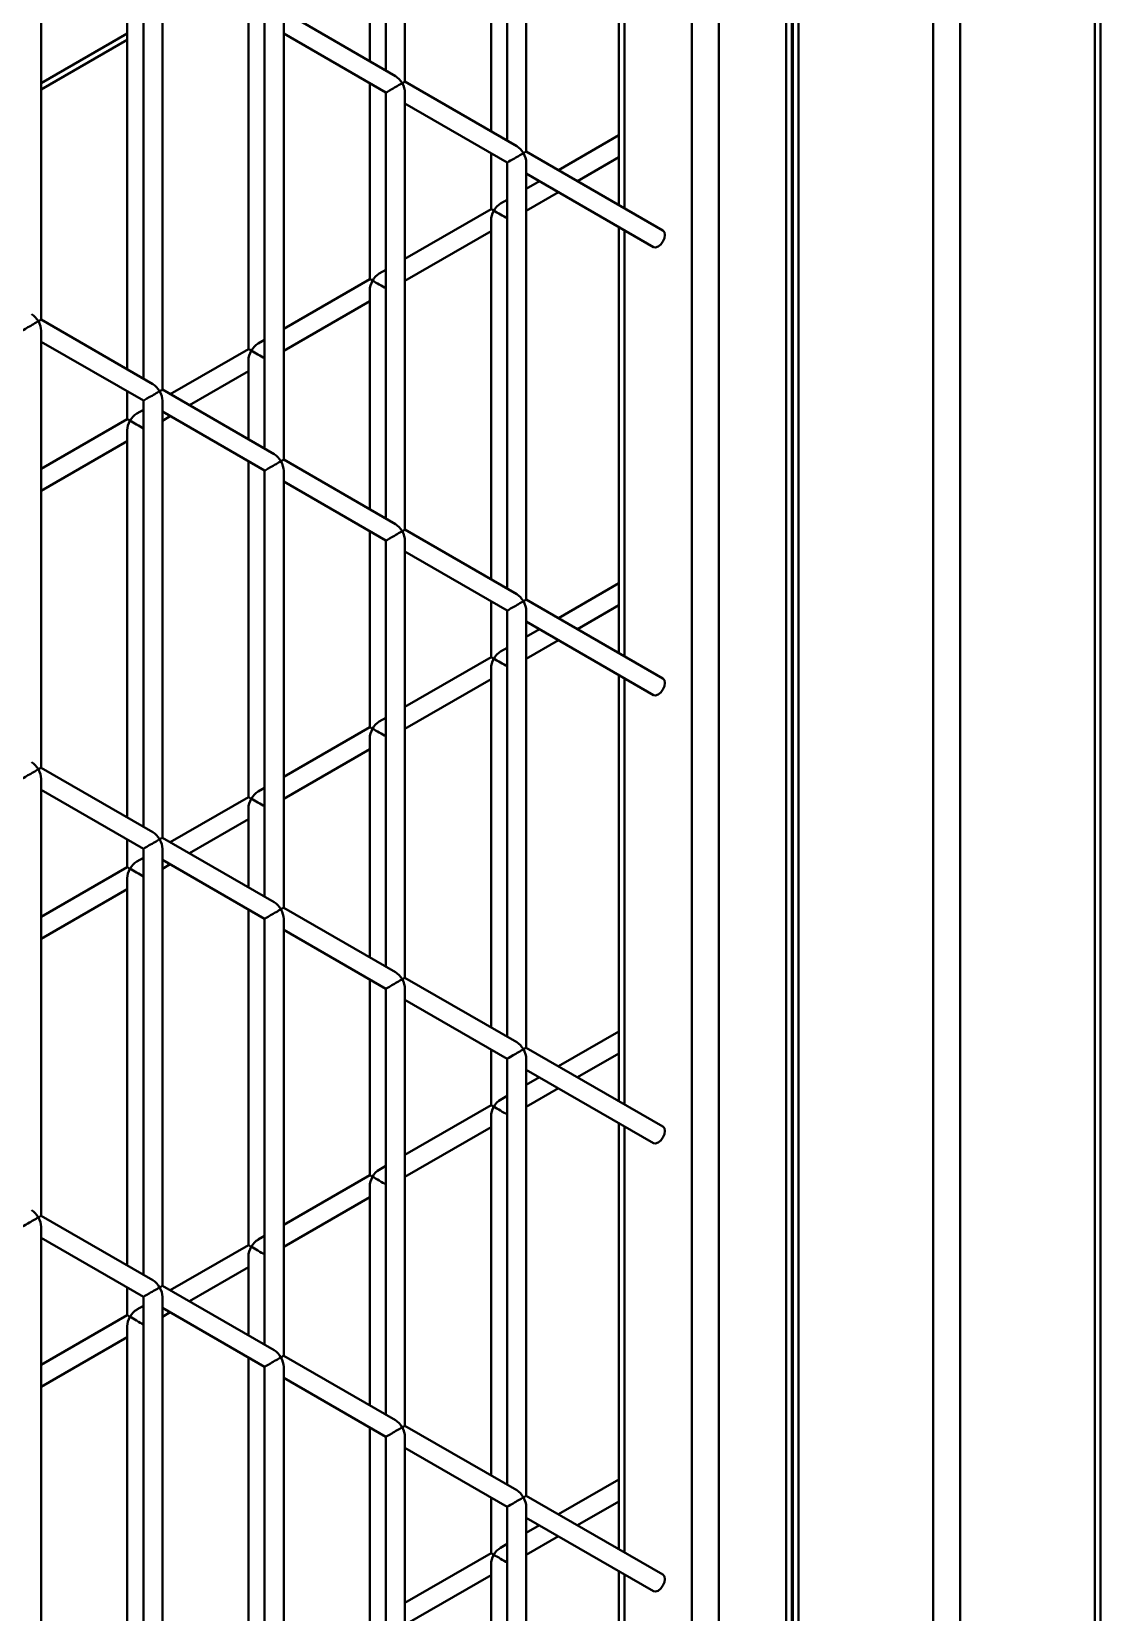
# Model space of a CAD drawing. Header units: millimetres. Extents: x 0 to 420, y 0 to 297.
# Drawn here: x 317.27 to 322.88, y 142.1 to 150.4 of the extents above; entities that cross this region are included whole.
import ezdxf

# ---------------------------------------------------------------- set-up
doc = ezdxf.new("R2010")
doc.units = ezdxf.units.MM

msp = doc.modelspace()

# ---------------------------------------------------------------- linework, layer by layer
at = {"color": 8, "linetype": 'Continuous', "lineweight": 40}
for p, q in [((322.0037, 123.5553), (322.0037, 155.7271)), ((322.1451, 155.7271), (322.1451, 123.5553)), ((322.8522, 123.1471), (322.8522, 155.3189)), ((320.738, 125.8305), (320.738, 154.049)), ((320.3844, 151.705), (320.3844, 149.4688)), ((321.2966, 150.9878), (321.2966, 127.7606)), ((317.3232, 150.1265), (317.7747, 150.3872)), ((320.3844, 149.3534), (320.3844, 147.1172)), ((320.3844, 147.0017), (320.3844, 144.7655)), ((320.3844, 144.6501), (320.3844, 142.4139)), ((320.3844, 142.2984), (320.3844, 140.0623))]:
    msp.add_line(p, q, dxfattribs=at)
at = {"color": 7, "linetype": 'Continuous', "lineweight": 40}
for p, q in [((322.8815, 123.1302), (322.8815, 155.2781)), ((321.233, 125.1027), (321.233, 154.3349)), ((321.2622, 125.0041), (321.2622, 154.3518)), ((320.8794, 154.1307), (320.8794, 125.7151)), ((319.1323, 152.4278), (319.1323, 150.1916)), ((319.2323, 150.1339), (319.2323, 152.4278)), ((319.7687, 152.0604), (319.7687, 149.8243)), ((319.8687, 149.7665), (319.8687, 152.0604)), ((319.6839, 151.7223), (319.6839, 149.8732)), ((320.3551, 151.7219), (320.3551, 149.4857)), ((319.0475, 151.3549), (319.0475, 150.2406)), ((317.3232, 148.8844), (317.3232, 151.1783)), ((321.2673, 150.9917), (321.2673, 127.7775)), ((317.8596, 150.8109), (317.8596, 148.5748)), ((317.9595, 148.517), (317.9595, 150.8109)), ((317.7747, 150.6201), (317.7747, 148.6237)), ((318.4111, 150.4925), (318.4111, 148.7301)), ((318.4959, 150.4436), (318.4959, 148.2074)), ((319.1823, 150.1628), (318.5959, 150.5013)), ((318.5959, 148.1496), (318.5959, 150.4435)), ((317.3232, 150.0927), (317.7747, 150.3533)), ((318.5959, 150.3858), (319.1323, 150.0762)), ((319.0475, 150.1252), (319.0475, 149.0974)), ((319.8187, 149.7954), (319.2323, 150.1339)), ((321.2673, 150.1427), (321.2622, 150.1436)), ((319.1323, 150.0762), (319.1323, 147.84)), ((319.2323, 147.7823), (319.2323, 150.0762)), ((319.2323, 150.0184), (319.7687, 149.7088)), ((320.3551, 149.8523), (320.0376, 149.669)), ((320.5862, 149.3523), (319.8687, 149.7665)), ((319.6839, 149.7578), (319.6839, 149.4648)), ((319.7687, 149.7088), (319.7687, 147.4726)), ((319.8687, 147.4149), (319.8687, 149.7088)), ((320.1376, 149.6113), (320.3551, 149.7369)), ((319.8687, 149.6511), (320.5362, 149.2657)), ((319.9376, 149.6113), (319.8687, 149.5715)), ((319.7687, 149.5138), (319.7339, 149.4937)), ((319.8687, 149.4561), (320.0376, 149.5536)), ((319.6839, 149.4648), (319.2323, 149.2042)), ((319.2323, 149.0887), (319.6839, 149.3494)), ((319.6839, 149.4071), (319.6839, 147.5216)), ((320.3551, 149.3703), (320.3551, 147.1341)), ((319.0475, 149.0974), (318.5959, 148.8368)), ((319.1323, 149.1464), (319.0975, 149.1263)), ((319.0475, 149.0397), (319.0475, 147.889)), ((318.5959, 148.7213), (319.0475, 148.982)), ((317.9095, 148.5459), (317.3232, 148.8844)), ((317.3232, 146.5328), (317.3232, 148.8267)), ((317.3232, 148.7689), (317.8596, 148.4593)), ((318.4959, 148.779), (318.4611, 148.7589)), ((318.4111, 148.7301), (318.0008, 148.4932)), ((318.1008, 148.4355), (318.4111, 148.6146)), ((318.4111, 148.6723), (318.4111, 148.2564)), ((318.5459, 148.1785), (317.9595, 148.517)), ((317.7747, 148.5083), (317.7747, 148.3627)), ((317.8596, 148.4593), (317.8596, 146.2231)), ((317.9595, 146.1654), (317.9595, 148.4593)), ((317.7747, 148.3627), (317.3232, 148.102)), ((317.8595, 148.4117), (317.8247, 148.3915)), ((317.9595, 148.4016), (318.4959, 148.0919)), ((317.9596, 148.3539), (318.0008, 148.3777)), ((317.7747, 148.3049), (317.7747, 146.2721)), ((317.3232, 147.9865), (317.7747, 148.2472)), ((318.4111, 148.1409), (318.4111, 146.3784)), ((319.1823, 147.8111), (318.5959, 148.1496)), ((318.4959, 148.0919), (318.4959, 145.8557)), ((318.5959, 145.798), (318.5959, 148.0919)), ((318.5959, 148.0342), (319.1323, 147.7245)), ((319.0475, 147.7735), (319.0475, 146.7458)), ((319.8187, 147.4437), (319.2323, 147.7823)), ((319.1323, 147.7245), (319.1323, 145.4884)), ((319.2323, 145.4306), (319.2323, 147.7245)), ((319.2323, 147.6668), (319.7687, 147.3571)), ((320.3551, 147.5007), (320.0376, 147.3174)), ((319.6839, 147.4061), (319.6839, 147.1132)), ((319.7687, 147.3571), (319.7687, 145.121)), ((320.5862, 147.0007), (319.8687, 147.4149)), ((319.8687, 145.0632), (319.8687, 147.3571)), ((320.1376, 147.2597), (320.3551, 147.3852)), ((319.8687, 147.2994), (320.5362, 146.9141)), ((319.9376, 147.2597), (319.8687, 147.2199)), ((319.8687, 147.1044), (320.0376, 147.2019)), ((319.6839, 147.1132), (319.2323, 146.8525)), ((319.7687, 147.1622), (319.7339, 147.1421)), ((319.6839, 147.0555), (319.6839, 145.17)), ((319.2323, 146.7371), (319.6839, 146.9977)), ((320.3551, 147.0186), (320.3551, 144.7825)), ((319.1323, 146.7948), (319.0975, 146.7747)), ((319.0475, 146.7458), (318.5959, 146.4851)), ((318.5959, 146.3697), (319.0475, 146.6303)), ((319.0475, 146.6881), (319.0475, 145.5373)), ((317.9095, 146.1943), (317.3232, 146.5328)), ((317.3232, 144.1811), (317.3232, 146.475)), ((317.3232, 146.4173), (317.8596, 146.1077)), ((318.4111, 146.3784), (318.0008, 146.1416)), ((318.4959, 146.4274), (318.4611, 146.4073)), ((318.4111, 146.3207), (318.4111, 145.9047)), ((318.1008, 146.0838), (318.4111, 146.263)), ((317.7747, 146.1566), (317.7747, 146.011)), ((317.8596, 146.1077), (317.8596, 143.8715)), ((317.9595, 143.8138), (317.9595, 146.1077)), ((318.5459, 145.8269), (317.9595, 146.1654)), ((317.8595, 146.06), (317.8247, 146.0399)), ((317.9595, 146.0499), (318.4959, 145.7403)), ((317.9596, 146.0023), (318.0008, 146.0261)), ((317.7747, 146.011), (317.3232, 145.7504)), ((317.7747, 145.9533), (317.7747, 143.9205)), ((317.3232, 145.6349), (317.7747, 145.8956)), ((318.4111, 145.7893), (318.4111, 144.0268)), ((319.1823, 145.4595), (318.5959, 145.798)), ((318.4959, 145.7403), (318.4959, 143.5041)), ((318.5959, 143.4464), (318.5959, 145.7403)), ((318.5959, 145.6825), (319.1323, 145.3729)), ((319.0475, 145.4219), (319.0475, 144.3942)), ((319.1323, 145.3729), (319.1323, 143.1367)), ((319.8187, 145.0921), (319.2323, 145.4306)), ((319.2323, 143.079), (319.2323, 145.3729)), ((319.2323, 145.3152), (319.7687, 145.0055)), ((320.3551, 145.1491), (320.0376, 144.9658)), ((319.6839, 145.0545), (319.6839, 144.7616)), ((320.5862, 144.6491), (319.8687, 145.0632)), ((320.1376, 144.908), (320.3551, 145.0336)), ((319.7687, 145.0055), (319.7687, 142.7693)), ((319.8687, 142.7116), (319.8687, 145.0055)), ((319.8687, 144.9478), (320.5362, 144.5625)), ((319.9376, 144.908), (319.8687, 144.8683)), ((319.7687, 144.8105), (319.7339, 144.7904)), ((319.8687, 144.7528), (320.0376, 144.8503)), ((319.6839, 144.7616), (319.2323, 144.5009)), ((319.6839, 144.7038), (319.6839, 142.8183)), ((319.2323, 144.3854), (319.6839, 144.6461)), ((320.3551, 144.667), (320.3551, 142.4308)), ((319.0475, 144.3942), (318.5959, 144.1335)), ((319.1323, 144.4432), (319.0975, 144.423)), ((319.0475, 144.3364), (319.0475, 143.1857)), ((318.5959, 144.018), (319.0475, 144.2787)), ((317.9095, 143.8426), (317.3232, 144.1811)), ((317.3232, 141.8295), (317.3232, 144.1234)), ((317.3232, 144.0657), (317.8596, 143.756)), ((318.4959, 144.0758), (318.4611, 144.0557)), ((318.4111, 144.0268), (318.0008, 143.7899)), ((318.4111, 143.9691), (318.4111, 143.5531)), ((318.1008, 143.7322), (318.4111, 143.9113)), ((317.7747, 143.805), (317.7747, 143.6594)), ((318.5459, 143.4752), (317.9595, 143.8138)), ((317.8595, 143.7084), (317.8247, 143.6883)), ((317.8596, 143.756), (317.8596, 141.5199)), ((317.9595, 141.4621), (317.9595, 143.756)), ((317.7747, 143.6594), (317.3232, 143.3987)), ((317.9595, 143.6983), (318.4959, 143.3886)), ((317.9596, 143.6507), (318.0008, 143.6745)), ((317.3232, 143.2833), (317.7747, 143.5439)), ((317.7747, 143.6017), (317.7747, 141.5688)), ((318.4111, 143.4376), (318.4111, 141.6752)), ((318.4959, 143.3886), (318.4959, 141.1525)), ((319.1823, 143.1079), (318.5959, 143.4464)), ((318.5959, 141.0947), (318.5959, 143.3886)), ((318.5959, 143.3309), (319.1323, 143.0213)), ((319.0475, 143.0702), (319.0475, 142.0425)), ((319.8187, 142.7405), (319.2323, 143.079)), ((319.1323, 143.0213), (319.1323, 140.7851)), ((319.2323, 140.7274), (319.2323, 143.0213)), ((319.2323, 142.9635), (319.7687, 142.6539)), ((320.3551, 142.7974), (320.0376, 142.6141)), ((320.5862, 142.2974), (319.8687, 142.7116)), ((319.6839, 142.7029), (319.6839, 142.4099)), ((319.7687, 142.6539), (319.7687, 140.4177)), ((319.8687, 140.36), (319.8687, 142.6539)), ((320.1376, 142.5564), (320.3551, 142.682)), ((319.8687, 142.5961), (320.5362, 142.2108)), ((319.9376, 142.5564), (319.8687, 142.5166)), ((319.7687, 142.4589), (319.7339, 142.4388)), ((319.8687, 142.4012), (320.0376, 142.4987)), ((319.6839, 142.4099), (319.2323, 142.1492)), ((319.2323, 142.0338), (319.6839, 142.2945)), ((319.6839, 142.3522), (319.6839, 140.4667)), ((320.3551, 142.3154), (320.3551, 140.0792))]:
    msp.add_line(p, q, dxfattribs=at)
at = {"color": 7, "linetype": 'Continuous', "lineweight": 40, "flags": 128}
for points in [[(320.5362, 149.2657), (320.5477, 149.2635), (320.5612, 149.2682), (320.5747, 149.2791), (320.5862, 149.2946), (320.5939, 149.3123), (320.5966, 149.3294), (320.5939, 149.3435), (320.5862, 149.3523), (320.5862, 149.3523)], [(320.5362, 146.9141), (320.5477, 146.9119), (320.5612, 146.9166), (320.5747, 146.9275), (320.5862, 146.943), (320.5939, 146.9606), (320.5966, 146.9778), (320.5939, 146.9919), (320.5862, 147.0007), (320.5862, 147.0007)], [(320.5362, 144.5625), (320.5477, 144.5602), (320.5612, 144.5649), (320.5747, 144.5759), (320.5862, 144.5913), (320.5939, 144.609), (320.5966, 144.6262), (320.5939, 144.6402), (320.5862, 144.6491), (320.5862, 144.6491)], [(320.5362, 142.2108), (320.5477, 142.2086), (320.5612, 142.2133), (320.5747, 142.2242), (320.5862, 142.2397), (320.5939, 142.2574), (320.5966, 142.2745), (320.5939, 142.2886), (320.5862, 142.2974), (320.5862, 142.2974)]]:
    msp.add_lwpolyline(points, dxfattribs=at)
at = {"color": 7, "linetype": 'Continuous', "lineweight": 40}
for centre, major_axis, ratio, start_param, end_param in [((319.1823, 150.105), (0.05, 0.0289), 0.00007, 3.141552, 5.497747), ((319.1823, 150.105), (-0.0354, 0.0612), 0.577335, 4.712348, 5.497828), ((319.1823, 150.105), (0.05, 0.0289), 0.00007, 5.497747, 6.283145), ((319.1823, 150.105), (-0.0354, 0.0612), 0.577335, 3.92695, 4.712348), ((319.8187, 149.7377), (0.05, 0.0289), 0.00007, 3.141552, 5.497747), ((319.8187, 149.7377), (-0.0354, 0.0612), 0.577335, 4.712348, 5.497828), ((319.8187, 149.7377), (0.05, 0.0289), 0.00007, 5.497746, 6.283145), ((319.8187, 149.7377), (-0.0354, 0.0612), 0.577335, 3.92695, 4.712348), ((319.7339, 149.436), (0.05, -0.0289), 0.00007, 3.141633, 3.927031), ((319.7339, 149.436), (0.0354, 0.0612), 0.577335, 1.570837, 2.356235), ((319.7339, 149.436), (0.0354, 0.0612), 0.577335, 0.785358, 1.570837), ((319.7339, 149.436), (0.05, -0.0289), 0.00007, 3.927031, 5.483713), ((319.0975, 149.0686), (0.05, -0.0289), 0.00007, 3.141633, 3.927031), ((319.0975, 149.0686), (0.0354, 0.0612), 0.577335, 0.785358, 1.570837), ((319.0975, 149.0686), (0.0354, 0.0612), 0.577335, 1.570837, 2.356235), ((319.0975, 149.0686), (0.05, -0.0289), 0.00007, 3.927031, 5.483713), ((317.2732, 148.8555), (0.05, 0.0289), 0.00007, 3.141552, 5.497747), ((317.2732, 148.8555), (-0.0354, 0.0612), 0.577335, 4.712348, 5.497828), ((317.2732, 148.8555), (0.05, 0.0289), 0.00007, 5.497747, 6.283145), ((317.2732, 148.8555), (-0.0354, 0.0612), 0.577335, 3.92695, 4.712348), ((318.4611, 148.7012), (0.05, -0.0289), 0.00007, 3.141633, 3.927031), ((318.4611, 148.7012), (0.0354, 0.0612), 0.577335, 1.570837, 2.356235), ((318.4611, 148.7012), (0.0354, 0.0612), 0.577335, 0.785358, 1.570837), ((318.4611, 148.7012), (0.05, -0.0289), 0.00007, 3.927031, 5.483713), ((317.9096, 148.4882), (-0.0354, 0.0612), 0.577335, 4.712348, 5.497828), ((317.9096, 148.4882), (0.05, 0.0289), 0.00007, 5.497747, 6.283145), ((317.9096, 148.4882), (0.05, 0.0289), 0.00007, 3.141552, 5.497747), ((317.9096, 148.4882), (-0.0354, 0.0612), 0.577335, 3.92695, 4.712348), ((317.8247, 148.3338), (0.05, -0.0289), 0.00007, 3.141633, 3.927031), ((317.8247, 148.3338), (0.0354, 0.0612), 0.577335, 1.570837, 2.356235), ((317.8247, 148.3338), (0.0354, 0.0612), 0.577335, 0.785358, 1.570837), ((317.8247, 148.3338), (0.05, -0.0289), 0.00007, 3.927031, 5.483713), ((318.5459, 148.1208), (0.05, 0.0289), 0.00007, 3.141552, 5.497747), ((318.5459, 148.1208), (-0.0354, 0.0612), 0.577335, 4.712348, 5.497828), ((318.5459, 148.1208), (0.05, 0.0289), 0.00007, 5.497747, 6.283145), ((318.5459, 148.1208), (-0.0354, 0.0612), 0.577335, 3.92695, 4.712348), ((319.1823, 147.7534), (0.05, 0.0289), 0.00007, 3.141552, 5.497747), ((319.1823, 147.7534), (-0.0354, 0.0612), 0.577335, 4.712348, 5.497828), ((319.1823, 147.7534), (0.05, 0.0289), 0.00007, 5.497747, 6.283145), ((319.1823, 147.7534), (-0.0354, 0.0612), 0.577335, 3.92695, 4.712348), ((319.8187, 147.386), (-0.0354, 0.0612), 0.577335, 4.712348, 5.497828), ((319.8187, 147.386), (0.05, 0.0289), 0.00007, 3.141552, 5.497747), ((319.8187, 147.386), (0.05, 0.0289), 0.00007, 5.497747, 6.283145), ((319.8187, 147.386), (-0.0354, 0.0612), 0.577335, 3.92695, 4.712348), ((319.7339, 147.0843), (0.05, -0.0289), 0.00007, 3.141633, 3.927031), ((319.7339, 147.0843), (0.0354, 0.0612), 0.577335, 1.570837, 2.356235), ((319.7339, 147.0843), (0.0354, 0.0612), 0.577335, 0.785358, 1.570837), ((319.7339, 147.0843), (0.05, -0.0289), 0.00007, 3.927031, 5.483713), ((319.0975, 146.7169), (0.0354, 0.0612), 0.577335, 0.785358, 1.570837), ((319.0975, 146.7169), (0.05, -0.0289), 0.00007, 3.141633, 3.927031), ((319.0975, 146.7169), (0.0354, 0.0612), 0.577335, 1.570837, 2.356235), ((319.0975, 146.7169), (0.05, -0.0289), 0.00007, 3.927031, 5.483713), ((317.2732, 146.5039), (0.05, 0.0289), 0.00007, 3.141552, 5.497747), ((317.2732, 146.5039), (-0.0354, 0.0612), 0.577335, 4.712348, 5.497828), ((317.2732, 146.5039), (0.05, 0.0289), 0.00007, 5.497747, 6.283145), ((317.2732, 146.5039), (-0.0354, 0.0612), 0.577335, 3.92695, 4.712348), ((318.4611, 146.3496), (0.05, -0.0289), 0.00007, 3.141633, 3.927031), ((318.4611, 146.3496), (0.0354, 0.0612), 0.577335, 1.570837, 2.356235), ((318.4611, 146.3496), (0.0354, 0.0612), 0.577335, 0.785358, 1.570837), ((318.4611, 146.3496), (0.05, -0.0289), 0.00007, 3.927031, 5.483713), ((317.9096, 146.1365), (-0.0354, 0.0612), 0.577335, 4.712348, 5.497828), ((317.9096, 146.1365), (0.05, 0.0289), 0.00007, 3.141552, 5.497747), ((317.9096, 146.1365), (0.05, 0.0289), 0.00007, 5.497747, 6.283145), ((317.9096, 146.1365), (-0.0354, 0.0612), 0.577335, 3.92695, 4.712348), ((317.8247, 145.9822), (0.0354, 0.0612), 0.577335, 0.785358, 1.570837), ((317.8247, 145.9822), (0.05, -0.0289), 0.00007, 3.141633, 3.927031), ((317.8247, 145.9822), (0.0354, 0.0612), 0.577335, 1.570837, 2.356235), ((317.8247, 145.9822), (0.05, -0.0289), 0.00007, 3.927031, 5.483713), ((318.5459, 145.7691), (0.05, 0.0289), 0.00007, 3.141552, 5.497747), ((318.5459, 145.7691), (-0.0354, 0.0612), 0.577335, 4.712348, 5.497828), ((318.5459, 145.7691), (0.05, 0.0289), 0.00007, 5.497747, 6.283145), ((318.5459, 145.7691), (-0.0354, 0.0612), 0.577335, 3.92695, 4.712348), ((319.1823, 145.4018), (-0.0354, 0.0612), 0.577335, 4.712348, 5.497828), ((319.1823, 145.4018), (0.05, 0.0289), 0.00007, 3.141552, 5.497747), ((319.1823, 145.4018), (0.05, 0.0289), 0.00007, 5.497747, 6.283145), ((319.1823, 145.4018), (-0.0354, 0.0612), 0.577335, 3.92695, 4.712348), ((319.8187, 145.0344), (0.05, 0.0289), 0.00007, 3.141552, 5.497747), ((319.8187, 145.0344), (-0.0354, 0.0612), 0.577335, 4.712348, 5.497828), ((319.8187, 145.0344), (0.05, 0.0289), 0.00007, 5.497747, 6.283145), ((319.8187, 145.0344), (-0.0354, 0.0612), 0.577335, 3.92695, 4.712348), ((319.7339, 144.7327), (0.0354, 0.0612), 0.577335, 0.785358, 1.570837), ((319.7339, 144.7327), (0.05, -0.0289), 0.00007, 3.141633, 3.927031), ((319.7339, 144.7327), (0.0354, 0.0612), 0.577335, 1.570837, 2.356235), ((319.7339, 144.7327), (0.05, -0.0289), 0.00007, 3.927031, 5.483713), ((319.0975, 144.3653), (0.05, -0.0289), 0.00007, 3.141633, 3.927031), ((319.0975, 144.3653), (0.0354, 0.0612), 0.577335, 1.570837, 2.356235), ((319.0975, 144.3653), (0.0354, 0.0612), 0.577335, 0.785358, 1.570837), ((319.0975, 144.3653), (0.05, -0.0289), 0.00007, 3.927031, 5.483713), ((317.2732, 144.1523), (-0.0354, 0.0612), 0.577335, 4.712348, 5.497828), ((317.2732, 144.1523), (0.05, 0.0289), 0.00007, 3.141552, 5.497747), ((317.2732, 144.1523), (0.05, 0.0289), 0.00007, 5.497747, 6.283145), ((317.2732, 144.1523), (-0.0354, 0.0612), 0.577335, 3.92695, 4.712348), ((318.4611, 143.9979), (0.0354, 0.0612), 0.577335, 0.785358, 1.570837), ((318.4611, 143.9979), (0.05, -0.0289), 0.00007, 3.141633, 3.927031), ((318.4611, 143.9979), (0.0354, 0.0612), 0.577335, 1.570837, 2.356235), ((318.4611, 143.9979), (0.05, -0.0289), 0.00007, 3.927031, 5.483713), ((317.9096, 143.7849), (0.05, 0.0289), 0.00007, 3.141552, 5.497747), ((317.9096, 143.7849), (-0.0354, 0.0612), 0.577335, 4.712348, 5.497828), ((317.9096, 143.7849), (0.05, 0.0289), 0.00007, 5.497747, 6.283145), ((317.9096, 143.7849), (-0.0354, 0.0612), 0.577335, 3.92695, 4.712348), ((317.8247, 143.6305), (0.05, -0.0289), 0.00007, 3.141633, 3.927031), ((317.8247, 143.6305), (0.0354, 0.0612), 0.577335, 1.570837, 2.356235), ((317.8247, 143.6305), (0.0354, 0.0612), 0.577335, 0.785358, 1.570837), ((317.8247, 143.6305), (0.05, -0.0289), 0.00007, 3.927031, 5.483713), ((318.5459, 143.4175), (-0.0354, 0.0612), 0.577335, 4.712348, 5.497828), ((318.5459, 143.4175), (0.05, 0.0289), 0.00007, 3.141552, 5.497747), ((318.5459, 143.4175), (0.05, 0.0289), 0.00007, 5.497747, 6.283145), ((318.5459, 143.4175), (-0.0354, 0.0612), 0.577335, 3.92695, 4.712348), ((319.1823, 143.0501), (0.05, 0.0289), 0.00007, 3.141552, 5.497747), ((319.1823, 143.0501), (-0.0354, 0.0612), 0.577335, 4.712348, 5.497828), ((319.1823, 143.0501), (0.05, 0.0289), 0.00007, 5.497747, 6.283145), ((319.1823, 143.0501), (-0.0354, 0.0612), 0.577335, 3.92695, 4.712348), ((319.8187, 142.6827), (-0.0354, 0.0612), 0.577335, 4.712348, 5.497828), ((319.8187, 142.6827), (0.05, 0.0289), 0.00007, 5.497747, 6.283145), ((319.8187, 142.6827), (0.05, 0.0289), 0.00007, 3.141552, 5.497747), ((319.8187, 142.6827), (-0.0354, 0.0612), 0.577335, 3.92695, 4.712348), ((319.7339, 142.3811), (0.05, -0.0289), 0.00007, 3.141633, 3.927031), ((319.7339, 142.3811), (0.0354, 0.0612), 0.577335, 1.570837, 2.356235), ((319.7339, 142.3811), (0.0354, 0.0612), 0.577335, 0.785358, 1.570837), ((319.7339, 142.3811), (0.05, -0.0289), 0.00007, 3.927031, 5.483713)]:
    msp.add_ellipse(centre, major_axis=major_axis, ratio=ratio, start_param=start_param, end_param=end_param, dxfattribs=at)

doc.saveas('drawing.dxf')
